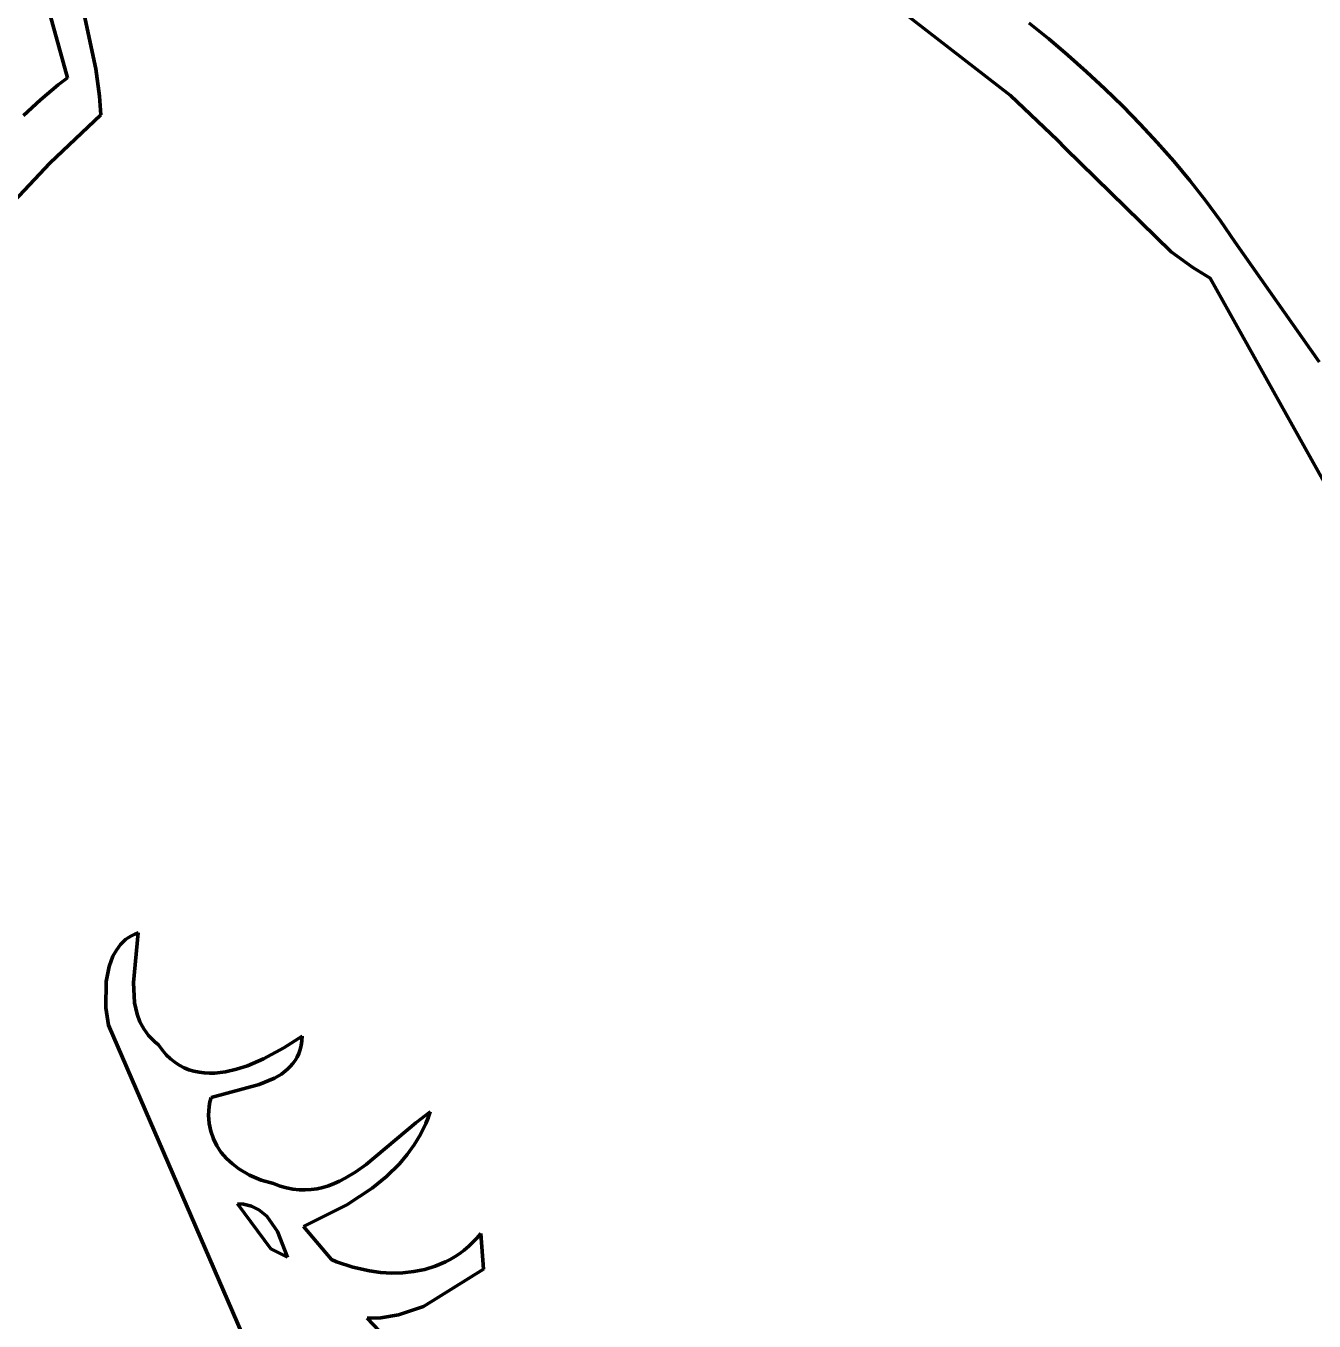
# Model space of a CAD drawing. Header units: millimetres. Extents: x 0 to 15.3, y 0 to 17.7.
# Drawn here: x 8.015 to 9.38, y 11.971 to 13.344 of the extents above; entities that cross this region are included whole.
import ezdxf

# ---------------------------------------------------------------- set-up
doc = ezdxf.new("R2010")
doc.units = ezdxf.units.MM
doc.layers.add('color#0a0a0aff', color=7, linetype='CONTINUOUS', lineweight=100)
doc.layers.add('color#ffffffff', color=7, linetype='CONTINUOUS', lineweight=100)

msp = doc.modelspace()

# ---------------------------------------------------------------- linework, layer by layer
at = {"layer": 'color#0a0a0aff'}
for p, q in [((9.0581, 13.2703), (8.8588, 13.4246)), ((8.0586, 13.289), (8.0275, 13.4018)), ((8.0764, 13.3559), (8.0886, 13.2985)), ((9.0778, 13.3468), (9.0984, 13.33)), ((9.0984, 13.33), (9.1186, 13.3129)), ((9.1186, 13.3129), (9.1385, 13.2953)), ((8.0488, 13.2814), (8.0586, 13.289)), ((8.0886, 13.2985), (8.0925, 13.2693)), ((9.1385, 13.2953), (9.1579, 13.2773)), ((8.0299, 13.2655), (8.0488, 13.2814)), ((9.1579, 13.2773), (9.1769, 13.2588)), ((8.0119, 13.2488), (8.0299, 13.2655)), ((8.0925, 13.2693), (8.0941, 13.2497)), ((9.1078, 13.2227), (9.0581, 13.2703)), ((9.1769, 13.2588), (9.1954, 13.2398)), ((8.0941, 13.2497), (8.0398, 13.1985)), ((9.1954, 13.2398), (9.2135, 13.2203)), ((9.1158, 13.2144), (9.1078, 13.2227)), ((9.2135, 13.2203), (9.231, 13.2004)), ((9.2281, 13.1046), (9.1158, 13.2144)), ((8.0398, 13.1985), (7.9666, 13.1204)), ((9.231, 13.2004), (9.248, 13.1799)), ((9.248, 13.1799), (9.2645, 13.1588)), ((9.2645, 13.1588), (9.2803, 13.1372)), ((9.2803, 13.1372), (9.2956, 13.115)), ((9.2956, 13.115), (9.385, 12.9878)), ((9.251, 13.0877), (9.2281, 13.1046)), ((9.2694, 13.0764), (9.251, 13.0877)), ((9.4037, 12.8363), (9.2694, 13.0764)), ((8.1231, 12.3779), (8.1263, 12.3798)), ((8.1263, 12.3798), (8.1298, 12.3815)), ((8.1335, 12.3829), (8.1286, 12.3303)), ((8.1298, 12.3815), (8.1335, 12.3829)), ((8.1104, 12.3646), (8.1149, 12.3706)), ((8.1149, 12.3706), (8.1202, 12.3757)), ((8.1202, 12.3757), (8.1231, 12.3779)), ((8.1027, 12.3471), (8.1068, 12.358)), ((8.1068, 12.358), (8.1104, 12.3646)), ((8.0996, 12.3313), (8.1027, 12.3471)), ((8.0993, 12.3032), (8.0996, 12.3313)), ((8.1286, 12.3303), (8.1297, 12.3088)), ((8.102, 12.2851), (8.0993, 12.3032)), ((8.1297, 12.3088), (8.1324, 12.2965)), ((8.2544, 11.9335), (8.102, 12.2851)), ((8.1324, 12.2965), (8.1354, 12.2887)), ((8.1354, 12.2887), (8.1394, 12.2812)), ((8.1394, 12.2812), (8.1418, 12.2776)), ((8.1418, 12.2776), (8.1446, 12.2741)), ((8.1446, 12.2741), (8.1477, 12.2707)), ((8.1477, 12.2707), (8.1511, 12.2674)), ((8.288, 12.2609), (8.3074, 12.2735)), ((8.3074, 12.2735), (8.307, 12.2684)), ((8.1511, 12.2674), (8.1549, 12.2642)), ((8.1549, 12.2642), (8.1589, 12.2587)), ((8.1589, 12.2587), (8.1632, 12.2537)), ((8.2664, 12.2493), (8.288, 12.2609)), ((8.3051, 12.2592), (8.3036, 12.255)), ((8.3062, 12.2636), (8.3051, 12.2592)), ((8.307, 12.2684), (8.3062, 12.2636)), ((8.1632, 12.2537), (8.1676, 12.2494)), ((8.1676, 12.2494), (8.1723, 12.2457)), ((8.1723, 12.2457), (8.1771, 12.2425)), ((8.1771, 12.2425), (8.1821, 12.2399)), ((8.2493, 12.242), (8.2664, 12.2493)), ((8.2974, 12.2442), (8.2947, 12.2411)), ((8.2997, 12.2476), (8.2974, 12.2442)), ((8.3019, 12.2511), (8.2997, 12.2476)), ((8.3036, 12.255), (8.3019, 12.2511)), ((8.1821, 12.2399), (8.1873, 12.2378)), ((8.1873, 12.2378), (8.1926, 12.2362)), ((8.1926, 12.2362), (8.198, 12.2351)), ((8.198, 12.2351), (8.2035, 12.2344)), ((8.2035, 12.2344), (8.209, 12.2342)), ((8.209, 12.2342), (8.2147, 12.2343)), ((8.2147, 12.2343), (8.2204, 12.2348)), ((8.2204, 12.2348), (8.2262, 12.2356)), ((8.2262, 12.2356), (8.2378, 12.2383)), ((8.2378, 12.2383), (8.2493, 12.242)), ((8.2781, 12.2289), (8.2619, 12.2221)), ((8.2853, 12.2332), (8.2781, 12.2289)), ((8.2918, 12.2383), (8.2853, 12.2332)), ((8.2947, 12.2411), (8.2918, 12.2383)), ((8.2619, 12.2221), (8.2108, 12.2084)), ((8.2096, 12.2036), (8.2089, 12.1989)), ((8.2108, 12.2084), (8.2096, 12.2036)), ((8.2084, 12.1942), (8.2082, 12.1897)), ((8.2082, 12.1897), (8.2088, 12.1809)), ((8.2089, 12.1989), (8.2084, 12.1942)), ((8.4276, 12.1814), (8.4428, 12.193)), ((8.4428, 12.193), (8.4407, 12.1868)), ((8.2088, 12.1809), (8.2105, 12.1725)), ((8.3752, 12.1374), (8.4276, 12.1814)), ((8.4382, 12.1808), (8.4326, 12.1692)), ((8.4407, 12.1868), (8.4382, 12.1808)), ((8.2105, 12.1725), (8.2133, 12.1646)), ((8.2133, 12.1646), (8.217, 12.1571)), ((8.4326, 12.1692), (8.426, 12.1582)), ((8.217, 12.1571), (8.2216, 12.1502)), ((8.2216, 12.1502), (8.2271, 12.1438)), ((8.4186, 12.1479), (8.4103, 12.1382)), ((8.426, 12.1582), (8.4186, 12.1479)), ((8.2271, 12.1438), (8.2333, 12.1379)), ((8.2333, 12.1379), (8.2401, 12.1327)), ((8.2401, 12.1327), (8.2514, 12.126)), ((8.3641, 12.1296), (8.3752, 12.1374)), ((8.4103, 12.1382), (8.3966, 12.1247)), ((8.2514, 12.126), (8.2638, 12.1208)), ((8.2638, 12.1208), (8.277, 12.1172)), ((8.3412, 12.1172), (8.347, 12.1198)), ((8.347, 12.1198), (8.3528, 12.1228)), ((8.3528, 12.1228), (8.3641, 12.1296)), ((8.3966, 12.1247), (8.3816, 12.1124)), ((8.277, 12.1172), (8.2839, 12.1145)), ((8.2839, 12.1145), (8.2908, 12.1126)), ((8.2908, 12.1126), (8.2974, 12.1112)), ((8.2974, 12.1112), (8.304, 12.1105)), ((8.304, 12.1105), (8.3105, 12.1104)), ((8.3105, 12.1104), (8.3168, 12.1108)), ((8.3168, 12.1108), (8.3231, 12.1117)), ((8.3231, 12.1117), (8.3292, 12.1131)), ((8.3292, 12.1131), (8.3352, 12.1149)), ((8.3352, 12.1149), (8.3412, 12.1172)), ((8.3816, 12.1124), (8.3545, 12.0945)), ((8.2386, 12.0958), (8.2742, 12.0479)), ((8.245, 12.0953), (8.2386, 12.0958)), ((8.2536, 12.0931), (8.245, 12.0953)), ((8.2612, 12.0894), (8.2536, 12.0931)), ((8.3545, 12.0945), (8.3086, 12.0716)), ((8.2697, 12.0826), (8.2612, 12.0894)), ((8.2811, 12.0664), (8.2697, 12.0826)), ((8.2916, 12.039), (8.2811, 12.0664)), ((8.3086, 12.0716), (8.3383, 12.0367)), ((8.4925, 12.0594), (8.4966, 12.0643)), ((8.4966, 12.0643), (8.4995, 12.0265)), ((8.4791, 12.0467), (8.4838, 12.0507)), ((8.4838, 12.0507), (8.4882, 12.0549)), ((8.4882, 12.0549), (8.4925, 12.0594)), ((8.2742, 12.0479), (8.2916, 12.039)), ((8.3383, 12.0367), (8.3438, 12.0343)), ((8.4591, 12.0341), (8.4643, 12.0368)), ((8.4643, 12.0368), (8.4694, 12.0398)), ((8.4694, 12.0398), (8.4743, 12.0431)), ((8.4743, 12.0431), (8.4791, 12.0467)), ((8.3438, 12.0343), (8.3609, 12.0285)), ((8.3609, 12.0285), (8.3785, 12.0245)), ((8.3785, 12.0245), (8.3904, 12.0229)), ((8.3904, 12.0229), (8.4022, 12.0223)), ((8.4141, 12.0226), (8.4258, 12.0238)), ((8.4258, 12.0238), (8.4372, 12.0262)), ((8.4995, 12.0265), (8.4358, 11.9869)), ((8.4372, 12.0262), (8.4484, 12.0296)), ((8.4484, 12.0296), (8.4591, 12.0341)), ((8.4022, 12.0223), (8.4141, 12.0226)), ((8.4358, 11.9869), (8.4094, 11.978)), ((8.3908, 11.9749), (8.3763, 11.9744)), ((8.3763, 11.9744), (8.4012, 11.9481)), ((8.4094, 11.978), (8.3908, 11.9749))]:
    msp.add_line(p, q, dxfattribs=at)
at = {"layer": 'color#ffffffff'}
for p, q in [((8.8588, 13.4246), (9.0581, 13.2703)), ((8.0275, 13.4018), (8.0586, 13.289)), ((8.0886, 13.2985), (8.0764, 13.3559)), ((9.0984, 13.33), (9.0778, 13.3468)), ((9.1186, 13.3129), (9.0984, 13.33)), ((9.1385, 13.2953), (9.1186, 13.3129)), ((8.0586, 13.289), (8.0488, 13.2814)), ((8.0925, 13.2693), (8.0886, 13.2985)), ((9.1579, 13.2773), (9.1385, 13.2953)), ((8.0488, 13.2814), (8.0299, 13.2655)), ((9.1769, 13.2588), (9.1579, 13.2773)), ((8.0299, 13.2655), (8.0119, 13.2488)), ((8.0941, 13.2497), (8.0925, 13.2693)), ((9.0581, 13.2703), (9.1078, 13.2227)), ((9.1954, 13.2398), (9.1769, 13.2588)), ((8.0398, 13.1985), (8.0941, 13.2497)), ((9.2135, 13.2203), (9.1954, 13.2398)), ((9.1078, 13.2227), (9.1158, 13.2144)), ((9.231, 13.2004), (9.2135, 13.2203)), ((9.1158, 13.2144), (9.2281, 13.1046)), ((7.9666, 13.1204), (8.0398, 13.1985)), ((9.248, 13.1799), (9.231, 13.2004)), ((9.2645, 13.1588), (9.248, 13.1799)), ((9.2803, 13.1372), (9.2645, 13.1588)), ((9.2956, 13.115), (9.2803, 13.1372)), ((9.385, 12.9878), (9.2956, 13.115)), ((9.2281, 13.1046), (9.251, 13.0877)), ((9.251, 13.0877), (9.2694, 13.0764)), ((9.2694, 13.0764), (9.4037, 12.8363)), ((8.1263, 12.3798), (8.1231, 12.3779)), ((8.1298, 12.3815), (8.1263, 12.3798)), ((8.1286, 12.3303), (8.1335, 12.3829)), ((8.1335, 12.3829), (8.1298, 12.3815)), ((8.1149, 12.3706), (8.1104, 12.3646)), ((8.1202, 12.3757), (8.1149, 12.3706)), ((8.1231, 12.3779), (8.1202, 12.3757)), ((8.1068, 12.358), (8.1027, 12.3471)), ((8.1104, 12.3646), (8.1068, 12.358)), ((8.1027, 12.3471), (8.0996, 12.3313)), ((8.0996, 12.3313), (8.0993, 12.3032)), ((8.1297, 12.3088), (8.1286, 12.3303)), ((8.0993, 12.3032), (8.102, 12.2851)), ((8.1324, 12.2965), (8.1297, 12.3088)), ((8.102, 12.2851), (8.2544, 11.9335)), ((8.1354, 12.2887), (8.1324, 12.2965)), ((8.1394, 12.2812), (8.1354, 12.2887)), ((8.1418, 12.2776), (8.1394, 12.2812)), ((8.1446, 12.2741), (8.1418, 12.2776)), ((8.1477, 12.2707), (8.1446, 12.2741)), ((8.1511, 12.2674), (8.1477, 12.2707)), ((8.3074, 12.2735), (8.288, 12.2609)), ((8.307, 12.2684), (8.3074, 12.2735)), ((8.1549, 12.2642), (8.1511, 12.2674)), ((8.1589, 12.2587), (8.1549, 12.2642)), ((8.1632, 12.2537), (8.1589, 12.2587)), ((8.288, 12.2609), (8.2664, 12.2493)), ((8.3036, 12.255), (8.3051, 12.2592)), ((8.3051, 12.2592), (8.3062, 12.2636)), ((8.3062, 12.2636), (8.307, 12.2684)), ((8.1676, 12.2494), (8.1632, 12.2537)), ((8.1723, 12.2457), (8.1676, 12.2494)), ((8.1771, 12.2425), (8.1723, 12.2457)), ((8.1821, 12.2399), (8.1771, 12.2425)), ((8.2664, 12.2493), (8.2493, 12.242)), ((8.2947, 12.2411), (8.2974, 12.2442)), ((8.2974, 12.2442), (8.2997, 12.2476)), ((8.2997, 12.2476), (8.3019, 12.2511)), ((8.3019, 12.2511), (8.3036, 12.255)), ((8.1873, 12.2378), (8.1821, 12.2399)), ((8.1926, 12.2362), (8.1873, 12.2378)), ((8.198, 12.2351), (8.1926, 12.2362)), ((8.2035, 12.2344), (8.198, 12.2351)), ((8.209, 12.2342), (8.2035, 12.2344)), ((8.2147, 12.2343), (8.209, 12.2342)), ((8.2204, 12.2348), (8.2147, 12.2343)), ((8.2262, 12.2356), (8.2204, 12.2348)), ((8.2378, 12.2383), (8.2262, 12.2356)), ((8.2493, 12.242), (8.2378, 12.2383)), ((8.2619, 12.2221), (8.2781, 12.2289)), ((8.2781, 12.2289), (8.2853, 12.2332)), ((8.2853, 12.2332), (8.2918, 12.2383)), ((8.2918, 12.2383), (8.2947, 12.2411)), ((8.2108, 12.2084), (8.2619, 12.2221)), ((8.2089, 12.1989), (8.2096, 12.2036)), ((8.2096, 12.2036), (8.2108, 12.2084)), ((8.2082, 12.1897), (8.2084, 12.1942)), ((8.2088, 12.1809), (8.2082, 12.1897)), ((8.2084, 12.1942), (8.2089, 12.1989)), ((8.4428, 12.193), (8.4276, 12.1814)), ((8.4407, 12.1868), (8.4428, 12.193)), ((8.2105, 12.1725), (8.2088, 12.1809)), ((8.4276, 12.1814), (8.3752, 12.1374)), ((8.4326, 12.1692), (8.4382, 12.1808)), ((8.4382, 12.1808), (8.4407, 12.1868)), ((8.2133, 12.1646), (8.2105, 12.1725)), ((8.217, 12.1571), (8.2133, 12.1646)), ((8.426, 12.1582), (8.4326, 12.1692)), ((8.2216, 12.1502), (8.217, 12.1571)), ((8.2271, 12.1438), (8.2216, 12.1502)), ((8.4103, 12.1382), (8.4186, 12.1479)), ((8.4186, 12.1479), (8.426, 12.1582)), ((8.2333, 12.1379), (8.2271, 12.1438)), ((8.2401, 12.1327), (8.2333, 12.1379)), ((8.2514, 12.126), (8.2401, 12.1327)), ((8.3752, 12.1374), (8.3641, 12.1296)), ((8.3966, 12.1247), (8.4103, 12.1382)), ((8.2638, 12.1208), (8.2514, 12.126)), ((8.277, 12.1172), (8.2638, 12.1208)), ((8.347, 12.1198), (8.3412, 12.1172)), ((8.3528, 12.1228), (8.347, 12.1198)), ((8.3641, 12.1296), (8.3528, 12.1228)), ((8.3816, 12.1124), (8.3966, 12.1247)), ((8.2839, 12.1145), (8.277, 12.1172)), ((8.2908, 12.1126), (8.2839, 12.1145)), ((8.2974, 12.1112), (8.2908, 12.1126)), ((8.304, 12.1105), (8.2974, 12.1112)), ((8.3105, 12.1104), (8.304, 12.1105)), ((8.3168, 12.1108), (8.3105, 12.1104)), ((8.3231, 12.1117), (8.3168, 12.1108)), ((8.3292, 12.1131), (8.3231, 12.1117)), ((8.3352, 12.1149), (8.3292, 12.1131)), ((8.3412, 12.1172), (8.3352, 12.1149)), ((8.3545, 12.0945), (8.3816, 12.1124)), ((8.2386, 12.0958), (8.245, 12.0953)), ((8.2742, 12.0479), (8.2386, 12.0958)), ((8.245, 12.0953), (8.2536, 12.0931)), ((8.2536, 12.0931), (8.2612, 12.0894)), ((8.3086, 12.0716), (8.3545, 12.0945)), ((8.2612, 12.0894), (8.2697, 12.0826)), ((8.2697, 12.0826), (8.2811, 12.0664)), ((8.2811, 12.0664), (8.2916, 12.039)), ((8.3383, 12.0367), (8.3086, 12.0716)), ((8.4966, 12.0643), (8.4925, 12.0594)), ((8.4995, 12.0265), (8.4966, 12.0643)), ((8.4838, 12.0507), (8.4791, 12.0467)), ((8.4882, 12.0549), (8.4838, 12.0507)), ((8.4925, 12.0594), (8.4882, 12.0549)), ((8.2916, 12.039), (8.2742, 12.0479)), ((8.3438, 12.0343), (8.3383, 12.0367)), ((8.4643, 12.0368), (8.4591, 12.0341)), ((8.4694, 12.0398), (8.4643, 12.0368)), ((8.4743, 12.0431), (8.4694, 12.0398)), ((8.4791, 12.0467), (8.4743, 12.0431)), ((8.3609, 12.0285), (8.3438, 12.0343)), ((8.3785, 12.0245), (8.3609, 12.0285)), ((8.3904, 12.0229), (8.3785, 12.0245)), ((8.4022, 12.0223), (8.3904, 12.0229)), ((8.4258, 12.0238), (8.4141, 12.0226)), ((8.4372, 12.0262), (8.4258, 12.0238)), ((8.4358, 11.9869), (8.4995, 12.0265)), ((8.4484, 12.0296), (8.4372, 12.0262)), ((8.4591, 12.0341), (8.4484, 12.0296)), ((8.4141, 12.0226), (8.4022, 12.0223)), ((8.4094, 11.978), (8.4358, 11.9869)), ((8.3763, 11.9744), (8.3908, 11.9749)), ((8.4012, 11.9481), (8.3763, 11.9744)), ((8.3908, 11.9749), (8.4094, 11.978))]:
    msp.add_line(p, q, dxfattribs=at)

doc.saveas('drawing.dxf')
